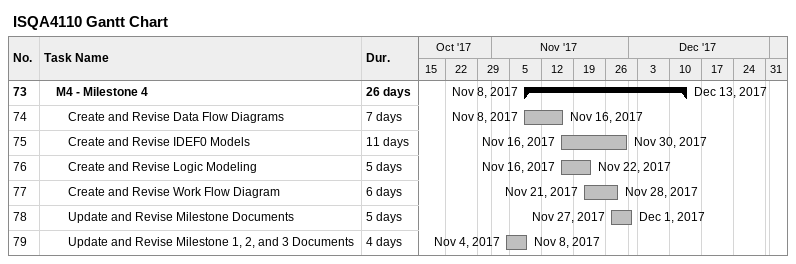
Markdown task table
ISQA4110 Gantt Chart

| ID | Level | Task | Duration | Start | Finish |
|---|---|---|---|---|---|
| 73 | 2 | **M4 - Milestone 4** | 26d | 2017-11-08 | 2017-12-13 |
| 74 | 3 | Create and Revise Data Flow Diagrams | 7d | 2017-11-08 | 2017-11-16 |
| 75 | 3 | Create and Revise IDEF0 Models | 11d | 2017-11-16 | 2017-11-30 |
| 76 | 3 | Create and Revise Logic Modeling | 5d | 2017-11-16 | 2017-11-22 |
| 77 | 3 | Create and Revise Work Flow Diagram | 6d | 2017-11-21 | 2017-11-28 |
| 78 | 3 | Update and Revise Milestone Documents | 5d | 2017-11-27 | 2017-12-01 |
| 79 | 3 | Update and Revise Milestone 1, 2, and 3 Documents | 4d | 2017-11-04 | 2017-11-08 |
